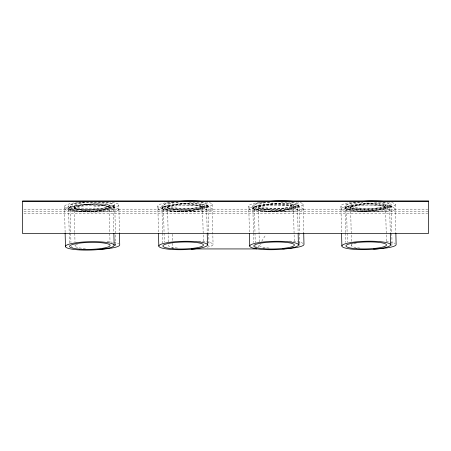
<?xml version="1.0" encoding="UTF-8"?>
<svg xmlns="http://www.w3.org/2000/svg" width="451" height="451" viewBox="0 0 451 451"><rect width="100%" height="100%" fill="white"/><g stroke="black" fill="none" stroke-linecap="round" stroke-linejoin="round"><path stroke-width="0.34" stroke-dasharray="2.25 1.69" d="M68.755 208.824L68.783 207.917C81.18 203.294 96.458 202.82 109.018 207.003L108.99 207.917C96.593 212.539 81.315 213.007 68.755 208.824L68.71 206.829M162.106 208.435L162.135 207.522C174.526 202.899 189.803 202.426 202.364 206.609L202.336 207.522C189.939 212.145 174.661 212.618 162.106 208.435L162.056 206.434M293.235 204.613L293.257 207.522C280.86 212.145 265.583 212.618 253.028 208.435L253.056 207.522C261.563 203.26 271.79 204.371 281.058 203.57C286.954 203.92 293.415 203.254 298.833 206L298.928 206.868C286.515 211.485 271.372 211.682 258.699 207.877L258.558 205.002M345.167 208.368L345.195 207.454C357.587 202.832 372.864 202.358 385.425 206.541L385.396 207.454C373 212.077 357.722 212.545 345.167 208.368L345.116 206.366M255.277 208.424L254.556 209.382M257.995 247.154L259.866 244.188M261.738 241.223L265.859 234.695M74.781 232.553L74.223 207.905L74.86 207.026C87.319 203.17 101.413 202.905 114.052 206.096L114.802 206.941L115.665 244.966M114.802 206.941L114.165 207.821C101.701 211.671 87.607 211.942 74.967 208.751L74.223 207.905M168.347 241.967L167.563 207.466L168.2 206.586C180.659 202.73 194.753 202.465 207.392 205.656L208.142 206.502L208.734 232.553M208.142 206.502L207.505 207.381C195.041 211.231 180.947 211.502 168.308 208.311L167.563 207.466M259.257 241.922L258.479 207.421L259.116 206.541C271.575 202.685 285.669 202.42 298.308 205.611L299.052 206.457L299.644 232.507M299.052 206.457L298.415 207.336C285.957 211.186 271.863 211.457 259.224 208.266L258.479 207.421M351.385 241.358L350.619 207.556L351.256 206.676C363.715 202.826 377.808 202.555 390.448 205.746L391.197 206.592L391.789 232.643M391.197 206.592L390.56 207.471C378.096 211.322 364.002 211.592 351.363 208.401L350.619 207.556M69.437 242.858L68.597 208.401L69.279 207.483C81.699 203.508 95.883 203.147 108.471 206.541L109.176 207.426L109.79 232.744M109.176 207.426L108.494 208.351C96.074 212.32 81.89 212.68 69.302 209.287L68.597 208.401M162.54 232.62L161.943 208.007L162.625 207.088C175.044 203.119 189.228 202.758 201.822 206.146L202.522 207.037L203.378 242.198M202.522 207.037L201.845 207.956C189.426 211.925 175.236 212.286 162.648 208.892L161.943 208.007M253.462 232.62L252.864 208.007L253.547 207.088C265.966 203.119 280.15 202.758 292.744 206.146L293.443 207.037L294.3 242.198M293.443 207.037L292.767 207.956C280.347 211.925 266.158 212.286 253.569 208.892L252.864 208.007M345.601 232.553L345.004 207.939L345.686 207.02C358.105 203.046 372.289 202.685 384.883 206.079L385.582 206.97L386.439 242.131M385.582 206.97L384.906 207.888C372.487 211.857 358.297 212.218 345.708 208.824L345.004 207.939M70.294 209.608L71.016 208.836A24.36 4.38 0 0 1 94.22 205.515A24.36 4.38 0 0 1 118.061 208.689M163.64 209.495L164.367 208.627A24.36 4.38 0 0 1 187.565 205.306A24.36 4.38 0 0 1 211.406 208.48L212.359 209.405A24.377 2.407 0 0 1 188.394 211.863A24.377 2.407 0 0 1 163.583 209.495M346.695 209.343L347.411 208.351A24.36 4.38 0 0 1 370.609 205.03A24.36 4.38 0 0 1 394.456 208.204L395.409 209.258A24.377 2.407 0 0 1 371.444 211.711A24.377 2.407 0 0 1 346.633 209.343M74.353 207.488C86.767 202.877 101.903 202.674 114.577 206.485L114.672 207.353C102.259 211.97 87.122 212.167 74.443 208.362L74.302 205.487M167.693 207.048C180.107 202.437 195.244 202.234 207.917 206.045L208.012 206.913C195.599 211.53 180.462 211.728 167.783 207.922L167.648 205.047M258.603 207.003C262.076 204.585 266.637 204.726 270.668 204.055M350.748 207.144C363.162 202.527 378.299 202.324 390.972 206.135L391.068 207.003C378.654 211.62 363.517 211.818 350.839 208.012L350.703 205.143M93.96 206.986L102.924 205.425M270.617 204.117C278.104 204.292 286.413 203.119 293.285 206.609M23.948 209.163L427.757 209.163M23.959 211.186L428.45 211.186M23.959 213.216L427.745 213.216M303.269 209.298L302.328 208.272A24.36 4.38 0 0 0 278.476 205.104A24.36 4.38 0 0 0 255.266 208.424M119.008 209.523L118.072 208.683M341.858 209.771L341.103 209.174A24.36 4.29 0 0 1 365.558 204.861A24.36 4.29 0 0 1 389.788 209.174A24.377 2.402 0 0 1 368.439 211.547A24.377 2.402 0 0 1 341.785 209.771M249.719 209.771L248.963 209.174A24.36 4.29 0 0 1 273.419 204.861A24.36 4.29 0 0 1 297.649 209.174M158.797 209.771L158.013 209.129A24.36 4.29 0 0 1 182.497 204.861A24.36 4.29 0 0 1 206.727 209.174M65.44 209.771L64.656 209.129A24.36 4.29 0 0 1 101.306 205.447L106.329 206.135A24.343 4.29 0 0 1 113.376 209.174M389.591 204.901L390.273 232.953M385.374 204.54L385.425 206.541M345.618 233.257L345.844 242.396M340.9 206.006L341.548 232.62M297.451 204.968L298.134 233.02M252.977 206.434L253.028 208.435M253.479 233.325L253.704 242.463M248.76 206.073L249.409 232.688M206.53 204.968L207.212 233.02M202.313 204.613L202.364 206.609M162.557 233.325L162.8 243.168M157.839 206.073L158.487 232.688M113.184 205.363L113.849 232.716M109.807 233.449L110.016 241.888M108.967 205.002L109.018 207.003M64.493 206.468L65.136 233.077M395.206 204.461L395.843 232.553M391.801 233.347L392.06 244.617M391.023 205.002L391.068 207.003M351.447 244.171L351.481 245.581M346.52 205.679L347.343 242.187M303.066 204.326L303.72 233.116M299.661 233.212L299.915 244.481M298.883 204.867L298.928 206.868M254.375 205.543L255.221 242.756M212.15 204.371L213.058 244.397M208.745 233.257L209.005 244.527A20.295 3.337 -1.3 0 1 208.368 245.406M207.967 204.912L208.012 206.913M163.459 205.588L164.288 242.097M118.81 204.81L119.447 232.902M114.627 205.352A20.295 3.337 -1.3 0 1 82.403 208.373A20.295 3.337 -1.3 0 1 86.366 202.538A20.295 3.337 -1.3 0 1 114.627 205.352L114.672 207.353M74.798 233.257L74.99 241.702M75.052 244.521L75.086 245.93M70.119 206.028L70.728 232.677M70.739 233.381L70.948 242.537M172.44 234.21L172.44 242.627M172.44 243.326L172.44 248.935M113.331 209.174A24.377 2.402 0 0 1 92.021 211.547A24.377 2.402 0 0 1 65.367 209.771M206.688 209.174A24.377 2.402 0 0 1 185.378 211.547A24.377 2.402 0 0 1 158.724 209.771M297.609 209.174A24.377 2.402 0 0 1 276.3 211.547A24.377 2.402 0 0 1 249.645 209.771M303.241 209.298A24.377 2.407 0 0 1 279.304 211.75A24.377 2.407 0 0 1 254.494 209.382M118.985 209.523A24.377 2.407 0 0 1 95.043 211.981A24.377 2.407 0 0 1 70.238 209.608M108.291 201.817A24.354 4.003 -1.3 0 1 111.188 207.962A24.354 4.003 -1.3 0 1 73.676 207.962A24.354 4.003 -1.3 0 1 86.406 201.817M85.414 248.574A20.295 3.337 -1.3 0 1 77.696 244.2M114.915 244.121A20.295 3.337 -1.3 0 1 115.028 245.846M73.051 247.537A24.354 4.003 -1.3 0 1 71.027 246.054M107.169 241.68A24.354 4.003 -1.3 0 1 112.282 242.193M113.742 242.412A24.354 4.003 -1.3 0 1 118.776 243.828M205.459 201.834A24.354 4.003 -1.3 0 1 203.249 207.736A24.354 4.003 -1.3 0 1 167.907 207.731A24.354 4.003 -1.3 0 1 175.259 201.822M197.301 201.822A20.295 3.337 -1.3 0 1 203.339 206.789A20.295 3.337 -1.3 0 1 171.775 207.381A20.295 3.337 -1.3 0 1 179.024 202.166A20.295 3.49 -1.4 0 0 164.559 207.669A20.295 3.49 -1.4 0 0 197.797 207.387A20.295 3.49 -1.4 0 0 188.817 202.065M177.463 248.033A20.295 3.337 -1.3 0 1 169.892 244.177M198.615 241.127A24.354 4.003 -1.3 0 1 206.237 247.402M387.77 201.817A24.354 4.003 -1.3 0 1 386.84 207.742A24.354 4.003 -1.3 0 1 351.171 207.86A24.354 4.003 -1.3 0 1 358.314 201.918M378.987 201.834A20.295 3.337 -1.3 0 1 386.873 206.772A20.295 3.337 -1.3 0 1 354.83 207.471A20.295 3.337 -1.3 0 1 362.767 202.189M366.556 201.907A20.295 3.337 -1.3 0 1 367.858 201.839M391.31 243.771A20.295 3.337 -1.3 0 1 390.594 245.93M359.892 248.067A20.295 3.337 -1.3 0 1 353.483 244.059M354.091 243.85A20.295 3.337 -1.3 0 1 356.555 243.224M386.248 241.556A24.354 4.003 -1.3 0 1 388.677 241.843M390.138 242.063A24.354 4.003 -1.3 0 1 395.172 243.478M296.369 201.789A24.354 4.003 -1.3 0 1 294.368 207.663A24.354 4.003 -1.3 0 1 259.133 207.748A24.354 4.003 -1.3 0 1 265.504 201.862M292.158 202.138A20.295 3.337 -1.3 0 1 292.006 207.167A20.295 3.337 -1.3 0 1 261.755 207.144A20.295 3.337 -1.3 0 1 269.94 202.121M271.852 201.947A20.295 3.337 -1.3 0 1 273.12 201.851M288.882 201.822A20.295 3.337 -1.3 0 1 290.782 201.986M269.016 248.044A20.295 3.337 -1.3 0 1 260.802 244.132M299.171 243.636A20.295 3.337 -1.3 0 1 299.278 245.361M256.224 246.584A24.354 4.003 -1.3 0 1 255.283 245.57M289.531 241.082A24.354 4.003 -1.3 0 1 303.033 243.343M383.282 202.211A24.354 4.189 -1.4 0 1 379.494 208.514A24.354 4.189 -1.4 0 1 344.04 208.012A24.354 4.189 -1.4 0 1 355.721 201.822M380.17 201.794A24.354 4.189 -1.4 0 1 382.555 202.099M374.482 202.127A20.295 3.49 -1.4 0 1 379.426 207.618A20.295 3.49 -1.4 0 1 346.977 207.404A20.295 3.49 -1.4 0 1 362.705 202.048M366.686 201.935A20.295 3.49 -1.4 0 1 371.241 201.975M287.388 201.794A24.354 4.189 -1.4 0 1 289.762 208.187A24.354 4.189 -1.4 0 1 252.521 208.244A24.354 4.189 -1.4 0 1 264.241 201.828M280.973 202.121A20.295 3.49 -1.4 0 1 288.138 207.511A20.295 3.49 -1.4 0 1 255.266 207.607A20.295 3.49 -1.4 0 1 269.912 202.149M200.915 202.403A24.354 4.189 -1.4 0 1 195.655 208.695A24.354 4.189 -1.4 0 1 160.584 207.967A24.354 4.189 -1.4 0 1 173.319 201.828M196.467 201.794A24.354 4.189 -1.4 0 1 199.494 202.166M97.946 201.817A24.354 4.189 -1.4 0 1 106.78 208.323A24.354 4.189 -1.4 0 1 67.126 208.323A24.354 4.189 -1.4 0 1 86.141 201.817M76.399 208.965A20.295 3.49 -1.4 0 0 108.939 205.915A20.295 3.49 -1.4 0 0 81.174 202.865A20.295 3.49 -1.4 0 0 76.399 208.965"/><path stroke-width="0.68" d="M22.55 201.231L428.45 201.231M191.438 248.935L256.867 248.935M390.29 233.657L390.566 244.876A24.354 4.189 -1.4 0 1 353.934 249.335A24.354 4.189 -1.4 0 1 354.159 242.074A24.354 4.189 -1.4 0 1 390.566 244.876M341.565 233.319L341.869 245.981M298.15 233.725L298.427 244.944A24.354 4.189 -1.4 0 1 261.794 249.403A24.354 4.189 -1.4 0 1 262.02 242.142A24.354 4.189 -1.4 0 1 298.427 244.944M249.426 233.392L249.73 246.049M207.229 233.725L207.505 244.944A24.354 4.189 -1.4 0 1 170.873 249.403A24.354 4.189 -1.4 0 1 171.098 242.142A24.354 4.189 -1.4 0 1 207.505 244.944M158.504 233.392L158.808 246.049M113.866 233.415L114.154 245.338A24.354 4.189 -1.4 0 1 77.521 249.798A24.354 4.189 -1.4 0 1 77.747 242.531A24.354 4.189 -1.4 0 1 114.154 245.338M65.136 233.077L65.463 246.443M395.86 233.257L396.113 244.493A24.354 4.003 -1.3 0 1 373.608 249.053M303.72 233.116L303.974 244.352A24.354 4.003 -1.3 0 1 286.346 248.664M119.464 233.601L119.718 244.837A24.354 4.003 -1.3 0 1 102.095 249.149M101.413 249.194A24.354 4.003 -1.3 0 1 97.923 249.375M179.746 201.377A24.354 4.003 -1.3 0 1 200.966 201.321M195.435 248.71A24.354 4.003 -1.3 0 1 191.263 248.935M364.143 201.371A24.354 4.003 -1.3 0 1 382.657 201.309M270.656 201.332A24.354 4.003 -1.3 0 1 292.547 201.332M284.981 248.755A24.354 4.003 -1.3 0 1 282.884 248.862M363.258 201.326A24.354 4.189 -1.4 0 1 373.693 201.326M273.238 201.332A24.354 4.189 -1.4 0 1 279.535 201.332M182.317 201.332A24.354 4.189 -1.4 0 1 188.614 201.332M428.45 201.039L22.55 201.039L22.55 233.511L428.45 233.511L428.45 201.039M356.11 248.693A20.295 3.49 -1.4 0 0 386.507 244.944A20.295 3.49 -1.4 0 0 356.036 242.649A20.295 3.49 -1.4 0 0 356.11 248.693M263.97 248.76A20.295 3.49 -1.4 0 0 294.368 245.011A20.295 3.49 -1.4 0 0 263.897 242.717A20.295 3.49 -1.4 0 0 263.97 248.76M173.049 248.76A20.295 3.49 -1.4 0 0 203.446 245.011A20.295 3.49 -1.4 0 0 172.975 242.717A20.295 3.49 -1.4 0 0 173.049 248.76M79.703 249.155A20.295 3.49 -1.4 0 0 110.1 245.4A20.295 3.49 -1.4 0 0 79.63 243.112A20.295 3.49 -1.4 0 0 79.703 249.155"/></g></svg>
